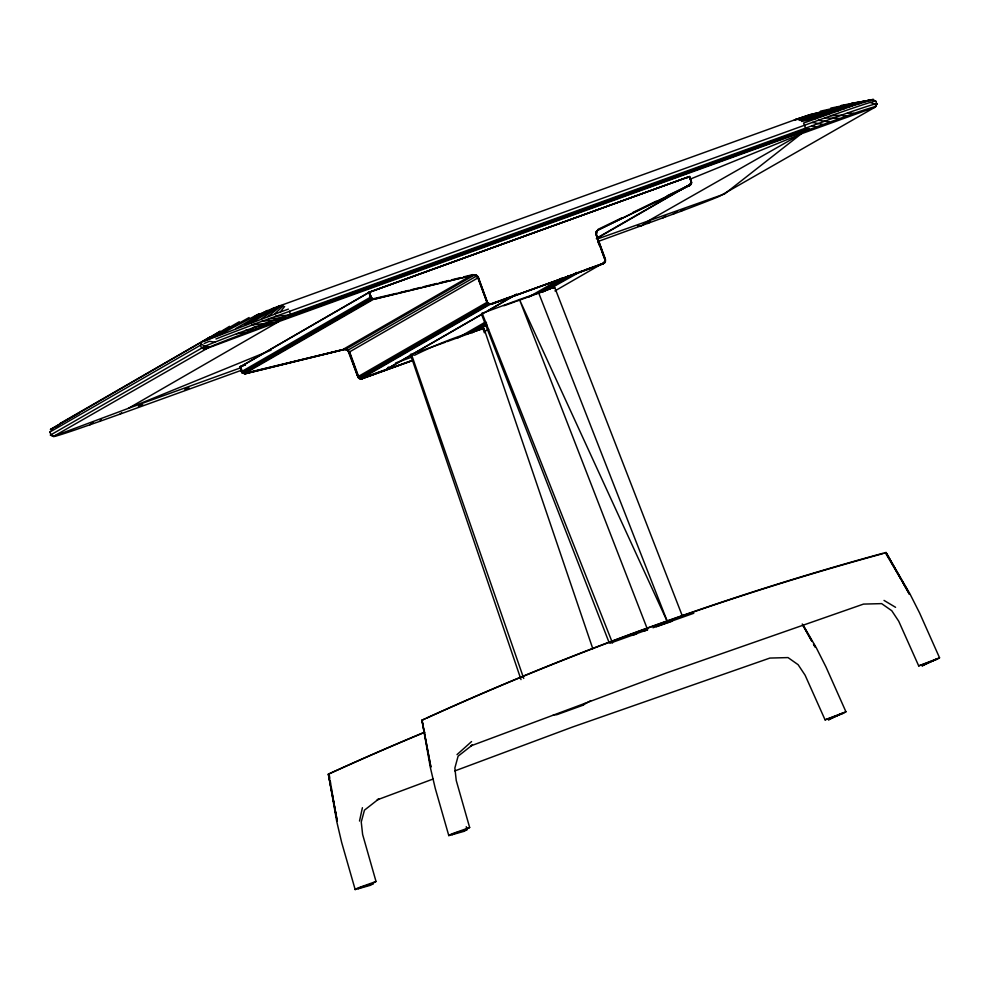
<?xml version="1.0" encoding="UTF-8"?>
<svg xmlns="http://www.w3.org/2000/svg" width="989" height="989" viewBox="0 0 989 989"><rect width="100%" height="100%" fill="white"/><g stroke="black" fill="none" stroke-linecap="round" stroke-linejoin="round"><path stroke-width="1.48" d="M609.162 642.702L481.519 314.317L482.162 313.29L519.485 299.556L554.606 287.169L682.447 616.246M241.267 371.679L239.981 366.61L242.157 373.076L245.581 373.669L242.626 372.729L241.328 370.269M374.732 299.222L371.654 298.208L369.157 292.212L371.629 298.431L374.732 299.222L371.295 298.629L369.157 292.212M245.581 373.669L242.49 372.878L239.981 366.61M370.405 297.232L368.798 292.361L689.753 176.438L691.719 182.841L689.506 185.611L691.546 182.792L690.952 180.072M596.688 231.253A4.376 4.339 60 0 0 596.355 234.949L605.28 259.452A3.239 3.214 60 0 1 603.364 263.581L602.993 263.791A3.239 3.214 60 0 0 604.909 259.662L596.182 235.085C593.956 232.254 601.831 227.111 596.318 231.463A4.376 4.339 60 0 0 595.848 232.638M486.947 302.263L478.033 277.761L475.4 275.127L472.878 275.004L476.426 275.882L477.872 277.822L486.947 302.263A3.239 3.214 60 0 0 491.076 304.216L604.539 263.086L605.429 259.402L596.478 234.912L597.418 230.462M875.216 107.109L875.871 103.82L877.058 103.734L875.216 107.109L719.473 196.279A83.224 1.743 -20 0 1 680.741 211.349L597.727 241.613M359.514 821.043L362.407 807.716M605.28 259.452L605.33 262.011M554.606 287.169L554.446 287.984L552.406 288.293M201.435 342.404L200.507 345.198L201.496 347.905L204.538 349.327L278.861 321.586L853.927 113.376A83.224 1.743 -20 0 1 875.426 106.701M875.599 106.824L876.736 103.66M596.305 238.683L689.234 185.116L690.804 182.953M690.767 184.547L690.235 185.141L691.212 181.383L689.271 176.623L369.218 292.361L240.451 366.746L242.874 372.445L245.47 373.1L346.298 348.87L349.612 351.874L358.525 376.364L360.701 378.206L362.172 378.082L386.687 369.231L516.654 294.166L487.453 310.991M688.628 176.858L369.392 292.151L240.451 366.746M876.563 104.105L875.166 107.133L801.3 133.812L689.84 179.281M386.687 369.231L388.504 367.055M584.116 270.207L602.857 263.433L604.675 261.257M60.008 423.502L210.57 336.705L202.992 341.625L280.196 312.091L284.634 306.479M875.871 103.82L874.449 104.179A85.598 1.793 -20 0 0 847.437 113.006L236.495 333.8A85.598 1.793 -20 0 0 204.896 346.286L50.439 435.061L53.69 436.569A83.224 1.743 -20 0 0 75.201 429.894L99.79 421.351L101.335 419.571M274.386 314.205L283.237 305.873M457.005 754.619L471.568 741.565M876.773 103.981L875.673 100.965L870.369 102.386A85.598 1.793 -20 0 0 830.896 115.738L251.639 325.035L274.101 322.377L809.187 129.102L805.541 127.828L803.575 123.069L852.221 105.947L873.559 99.456L841.157 105.464M99.79 421.351L119.929 414.168L121.573 412.772M597.307 230.474L689.778 185.24M268.031 316.542L281.618 305.514M481.519 313.81L482.162 313.29L612.512 642.986M89.875 424.837L93.102 422.476M53.517 436.433L209.643 346.991A83.224 1.743 -20 0 1 248.375 331.908L274.101 322.377M261.244 319.039L280.221 305.613M689.506 185.611L690.569 184.943M673.089 214.205L676.859 211.733M647.844 223.502L650.379 221.857M205.156 340.661L220.25 331.216L50.872 429.201M680.741 211.349L684.586 208.963M49.747 432.119L200.755 345.062M875.784 101.286L873.077 99.852L851.43 103.276M207.393 339.709L229.559 326.345M251.614 322.612L279.133 306.046L794.315 119.99L809.447 114.798L867.835 100.841M244.506 325.27L274.114 307.876L279.133 306.046M210.076 338.597L239.276 321.746M255.211 315.973L274.114 307.876M278.861 321.586L128.273 408.395L53.95 436.137L50.439 435.061M239.87 366.709L245.408 364.929M242.107 371.295L370.764 297.034M242.874 372.445L371.654 298.208M371.629 298.431L374.337 299.234L474.275 274.855L476.76 275.684L478.404 277.55L487.317 302.053A3.239 3.214 60 0 0 491.446 303.994L603.364 263.581M244.098 373.1L372.865 298.863L396.638 293.362M245.47 373.1L374.238 298.876M344.011 348.857L472.791 274.633L477.106 275.733L348.326 349.958M472.952 275.177L374.707 299.024M240.957 370.479L242.256 372.94L245.223 373.817L345.124 349.302L347.609 350.131L349.055 352.072L357.969 376.574C362.753 379.961 358.537 379.207 358.166 376.5A3.239 3.214 60 0 0 362.295 378.441L412.512 360.305M346.298 348.87L475.079 274.645M344.79 349.5L346.533 349.55M346.212 349.747L347.609 350.131M347.275 350.329L348.499 351.033M349.612 351.874L478.379 277.637M685.983 178.391L688.777 176.846M689.271 176.623L691.138 181.407L689.444 176.759M807.568 116.208L810.238 114.675L870.827 99.963M597.356 237.793L690.285 184.226M487.317 302.053L488.554 304.253L491.446 303.994M358.525 376.364L487.305 302.139L478.268 277.6M487.478 303.462L490.173 304.389M359.366 377.575L488.146 303.351L490.94 303.858L515.454 295.006M360.701 378.206L489.481 303.982M362.172 378.082L490.94 303.858M357.647 376.76L357.684 376.747A3.239 3.214 60 0 0 361.925 378.651L362.295 378.441M387.886 368.39L410.447 355.385M414.44 353.085L482.138 314.057M457.882 337.917L485.76 321.845M528.237 297.355L561.431 278.218M468.02 333.763L486.6 323.057M538.375 293.214L568.91 275.61M472 332.873L486.613 324.454M542.368 292.311L576.884 272.408M477.452 330.45L486.736 325.097M549.142 289.122L581.223 271.246M484.585 331.463L488.69 329.25M554.94 290.914L604.056 262.592M366.536 885.551L355.175 889.568L341.65 842.418L336.742 821.5L328.435 774.164L332.576 772.174A3076.927 3054.613 60.1 0 1 424.516 732.206M425.085 718.842L422.056 720.19L430.895 767.155L421.944 720.227L426.197 718.199A3076.915 3054.601 60 0 1 882.757 553.333L886.107 552.542L909.398 594.204L902.598 582.101M582.842 705.182L590.779 700.608M886.107 552.542L884.413 553.185M433.256 778.961L377.192 799.866L378.713 798.988L364.459 810.164L361.245 821.995L362.617 834.456L376.018 881.471L372.494 883.35M923.281 664.348L918.694 665.881L898.729 621.228L891.757 610.72L881.644 603.624L863.508 604.094L666.302 673.002L470.813 745.904L472.334 745.026L458.092 756.189L454.866 768.02L456.238 780.482L469.651 827.509L466.116 829.375M467.08 829.61L464.175 831.292L451.825 834.79L454.717 833.121L467.08 829.61L466.239 826.693M454.816 770.926L572.68 726.977L769.875 658.068L788.023 657.586L798.123 664.695L805.108 675.203L825.073 719.856L845.929 711.759L825.963 666.92L816.321 647.844L803.179 625.172M918.694 665.881L939.55 657.784L919.585 612.957L909.942 593.882L885.971 552.53L901.09 579.418M78.984 413.142L50.39 429.597L51.737 429.436M235.58 328.645L267.29 310.435M662.247 218.223L665.869 216.134M214.959 336.631L249.117 317.543M50.835 429.622L53.443 428.163M56.052 426.704L58.672 425.258M218.977 335.036L259.217 313.674M597.999 229.411L621.5 218M632.552 212.635L656.053 201.224M667.118 195.847L689.234 185.116M598.258 229.918L689.84 185.425M328.435 774.164L337.274 821.117L328.323 774.202L331.463 772.817A3076.915 3054.613 60.1 0 1 424.837 732.256M204.179 343.48L209.384 341.292L214.774 342.206M480.333 329.411L484.004 328.583L592.794 648.697M271.159 350.094L128.273 408.395L240.104 368.007M544.383 291.063L549.983 288.973M358.166 376.5L349.253 351.997L357.795 376.71M478.973 329.918L447.028 341.625M632.589 635.371L636.693 633.862M643.542 631.328L647.659 629.82L519.485 299.556L667.81 622.687L671.828 621.327M516.666 301.188L534.987 294.499M536.409 293.993L542.986 291.594M280.196 312.091L288.392 309.124M809.187 129.102L805.911 128.978L290.729 315.034L275.511 316.22M245.445 364.706L239.697 366.993M597.393 238.979L724.578 193.943L801.3 133.812L649.686 220.09L641.305 225.875L637.584 226.011M138.361 406.306L142.713 404.736M184.807 389.53L189.159 387.96M119.929 414.168L240.463 370.628M491.125 304.34L603.401 263.766M395.563 362.988L411.399 357.276M361.925 378.651L412.561 360.441M362.011 378.824L412.228 360.688M610.028 643.246L647.251 629.808M652.975 627.743L693.771 613.254M461.504 831.106L448.796 835.606L435.271 788.443L430.363 767.538L421.944 720.227M924.616 663.866L936.768 659.391A227.717 4.772 -20 0 0 939.55 657.784M503.908 305.737L515.244 301.694M445.619 342.145L410.484 354.532L521.018 679.591M656.288 626.766L666.363 623.206M357.276 375.264L348.165 351.219M883.103 553.568L881.644 553.976A3076.927 3054.601 60 0 0 426.494 718.212M399.63 292.633L408.581 290.42M411.572 289.69L420.523 287.49M423.515 286.748L436.953 283.447M439.944 282.706L448.895 280.505M451.886 279.776L460.849 277.575M463.829 276.833L472.791 274.633M245.556 373.471L344.11 349.228L346.632 349.364L349.253 351.997M245.185 373.681L345.124 349.302M799.124 118.272L860.022 103.338M852.221 105.947L794.315 119.99L810.238 114.675L809.447 114.798M825.073 719.856L843.147 713.366A227.717 4.772 -20 0 0 845.929 711.759M469.651 827.509L451.577 833.999A227.717 4.772 -20 0 0 448.796 835.606M376.018 881.471L357.956 887.974A227.717 4.772 -20 0 0 355.175 889.568M820.474 111.188L872.211 99.605M795.403 119.558L844.655 108.53M801.535 121.474L817.297 118.136M796.813 119.459L838.412 110.694M830.735 108.147L873.114 99.432M798.42 119.817L829.672 113.76M799.817 120.423L823.343 115.985M50.76 435.135L51.626 434.975M253.184 327.52L266.869 325.035M236.495 333.8L248.375 331.908M360.701 379.022L362.345 378.639M245.606 330.351L256.04 329.053M281.284 319.756L261.986 321.19M830.896 115.738L840.774 115.317L846.003 116.084M839.241 118.433L824.702 117.926M268.625 318.755L287.811 317.382L290.729 315.034L289.369 311.189M410.484 354.532L414.675 355.199C436.767 344.147 460.268 335.073 484.004 328.583L483.411 328.2M847.437 113.006L853.927 113.376M474.361 274.794L475.771 274.917A4.376 4.339 60 0 1 478.404 277.55M818.15 120.25L829.326 121.907M209.643 346.991L204.896 346.286L202.016 344.444M202.807 347.238L207.43 347.943M812.142 122.401L822.514 124.33M553.407 714.738L556.671 714.738L582.113 705.553A5.266 5.106 8.8 0 0 584.561 703.488M201.756 347.757L205.477 348.845M811.784 125.591L815.604 126.79M870.369 102.386L874.449 104.179M884.018 600.41L895.564 607.308M487.305 302.139L488.146 303.351M487.12 302.127L487.812 303.264M885.291 552.678L907.272 589.852M802.932 625.32L811.994 641.453L802.252 623.985M370.479 295.822L371.777 298.282M538.597 292.719L667.81 622.687M597.035 238.052L604.378 258.228M597.727 241.056L599.309 245.383M49.944 431.995L50.934 434.69M411.721 355.15L523.725 678.442M482.929 328.41L484.387 332.786M805.541 127.828L805.911 128.978M344.11 349.228L346.249 349.574A4.376 4.339 60 0 1 348.882 352.208M329.077 773.88L329.819 778.318M330.314 781.273L330.808 784.228M331.29 787.182L331.785 790.149M332.279 793.104L332.774 796.058M333.268 799.013L333.763 801.968M334.257 804.922L336.223 816.753M215.936 338.98A85.598 1.57 -20.2 0 1 255.261 323.935M361.096 887.084L358.203 888.765L370.554 885.254L373.459 883.585L361.096 887.084M831.329 718.224L828.423 719.905L843.061 713.032L831.329 718.224M924.95 664.274L922.057 665.943L936.694 659.07L924.95 664.274M815.023 646.818L813.502 644.136L815.023 646.831"/></g></svg>
